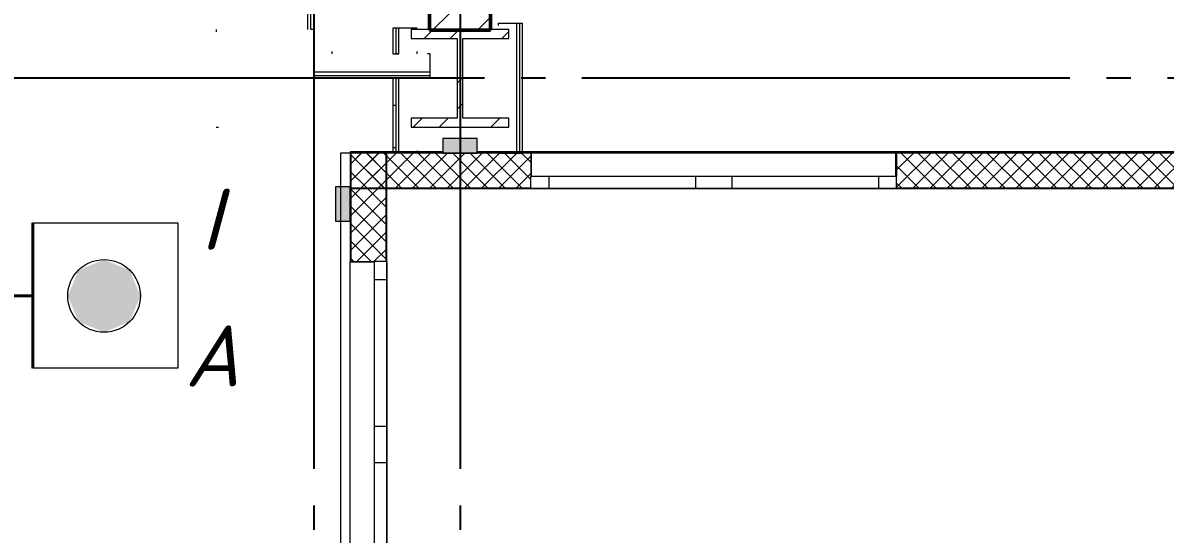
# Model space of a CAD drawing. Header units: millimetres. Extents: x 0 to 1286, y 0 to 420.
# Drawn here: x 503.26 to 550.1, y 140.92 to 161.86 of the extents above; entities that cross this region are included whole.
import ezdxf

# ---------------------------------------------------------------- set-up
doc = ezdxf.new("R2010")
doc.units = ezdxf.units.MM
for name, pattern in [('JIS_02_2.0', [3, 2, -1]), ('ГОСТ 2.303 5', [24, 20, -1.5, 1, -1.5]), ('СПКБ-0000-000-АР#002$0$Achse', [2300, 0, -800, 1500, 0])]:
    doc.linetypes.add(name, pattern=pattern)
for name, color, linetype in [('Viewport2ForCustomObjects_0', 7, 'Continuous'), ('СПКБ-0000-000-АР#002$0$Колонны новые', 7, 'Continuous'), ('СПКБ-0000-000-АР#002$0$Колонны существующие', 7, 'Continuous'), ('СПКБ-0000-000-АР#002$0$Окна ArchiCAD', 7, 'Continuous'), ('СПКБ-0000-000-АР#002$0$Перекрытие новые', 7, 'Continuous'), ('СПКБ-0000-000-АР#002$0$Стены', 7, 'Continuous'), ('СПКБ-0000-000-АР#002$0$Фахверк', 7, 'Continuous'), ('Строительные оси', 7, 'Continuous'), ('ЭО_АВАРИЙНОЕ ОСВЕЩЕНИЕ', 7, 'Continuous')]:
    doc.layers.add(name, color=color, linetype=linetype)
for name, color, linetype, lineweight, true_color in [('СПКБ-0000-000-АР#002$0$Колонны новые_Ном._пера__108', 7, 'Continuous', 13, 0xfd8379), ('СПКБ-0000-000-АР#002$0$Окна ArchiCAD_Ном._пера__68', 7, 'Continuous', 20, 0xfd4435), ('СПКБ-0000-000-АР#002$0$Перекрытие новые_Ном._пера__161', 7, 'Continuous', 13, 0xe11606), ('СПКБ-0000-000-АР#002$0$Стены_Ном._пера__58', 7, 'Continuous', 50, 0xdf0000), ('СПКБ-0000-000-АР#002$0$Стены_Ном._пера__68', 7, 'Continuous', 20, 0xfd4435), ('СПКБ-0000-000-АР#002$0$Фахверк_Ном._пера__102', 7, 'Continuous', 13, 0xcccccc)]:
    doc.layers.add(name, color=color, linetype=linetype, lineweight=lineweight, true_color=true_color)
for name, color, linetype, lineweight in [('СПКБ-0000-000-АР#002$0$Колонны новые_Ном._пера__20', 1, 'Continuous', 20), ('СПКБ-0000-000-АР#002$0$Колонны существующие_Ном._пера__2', 8, 'Continuous', 15), ('СПКБ-0000-000-АР#002$0$Окна ArchiCAD_Ном._пера__6', 5, 'Continuous', 9), ('СПКБ-0000-000-АР#002$0$Стены_Ном._пера__1', 7, 'Continuous', 13), ('СПКБ-0000-000-АР#002$0$Стены_Ном._пера__20', 1, 'Continuous', 20), ('СПКБ-0000-000-АР#002$0$Фахверк_Ном._пера__1', 7, 'Continuous', 13)]:
    doc.layers.add(name, color=color, linetype=linetype, lineweight=lineweight)
doc.styles.add('2.5', font='isocpeui.ttf')
pattern_1 = [(45, (0, 0), (-35.35534, 35.35534), []), (135, (0, 0), (35.35534, 35.35534), [])]
pattern_2 = [(0, (0, 0), (0, 173.2051), [0, -100]), (0, (50, 86.6), (0, 173.2051), [0, -100])]

# ---------------------------------------------------------------- blocks, each defined once
blk = doc.blocks.new('*E728')
at = {"layer": 'Строительные оси', "color": 3, "linetype": 'ГОСТ 2.303 5', "lineweight": 25}
for p, q in [((177.431, 258.857), (177.431, -45.143)), ((183.431, 258.857), (183.431, -45.143)), ((280.431, 38.857), (-283.569, 38.857))]:
    blk.add_line(p, q, dxfattribs=at)
at = {"layer": 'ЭО_АВАРИЙНОЕ ОСВЕЩЕНИЕ', "color": 1, "lineweight": 40}
blk.add_line((165.911, 26.985), (165.911, 32.935), dxfattribs=at)
at = {"layer": 'ЭО_АВАРИЙНОЕ ОСВЕЩЕНИЕ', "color": 7, "lineweight": 0}
for p, q in [((165.911, 32.935), (171.861, 32.935)), ((171.861, 32.935), (171.861, 26.985)), ((171.861, 26.985), (165.911, 26.985))]:
    blk.add_line(p, q, dxfattribs=at)
at = {"layer": 'ЭО_АВАРИЙНОЕ ОСВЕЩЕНИЕ', "color": 1, "linetype": 'JIS_02_2.0', "lineweight": 40}
blk.add_line((163.847, 29.943), (165.911, 29.943), dxfattribs=at)
at = {"layer": 'ЭО_АВАРИЙНОЕ ОСВЕЩЕНИЕ', "color": 7, "lineweight": 0}
blk.add_circle((168.836, 29.943), 1.488, dxfattribs=at)
at = {"layer": 'ЭО_АВАРИЙНОЕ ОСВЕЩЕНИЕ', "color": 1, "lineweight": 0}
for points in [[(168.836, 31.43), (167.784, 30.995), (169.888, 30.995)], [(167.784, 30.995), (167.349, 29.943), (170.324, 29.943)], [(167.784, 30.995), (169.888, 30.995), (170.324, 29.943)], [(167.349, 29.943), (167.784, 28.891), (169.888, 28.891)], [(167.349, 29.943), (170.324, 29.943), (169.888, 28.891)], [(167.784, 28.891), (169.888, 28.891), (168.836, 28.455)]]:
    blk.add_solid(points, dxfattribs=at)
blk = doc.blocks.new('СПКБ-0000-000-АР#002$0$Перекрытие_1', base_point=(-24406.7, -2530.4))
at = {"layer": 'СПКБ-0000-000-АР#002$0$Перекрытие новые_Ном._пера__161', "color": 12, "linetype": 'Continuous', "lineweight": 13, "true_color": 0xe11606, "flags": 128}
blk.add_lwpolyline([(-17956.9, 25286.1), (17852.7, 25286.1), (17852.7, 19190.9), (22461.7, 19187.9), (22461.7, 18552.9), (22461.7, 17602.9), (22461.7, 15678), (25022.7, 15678), (25022.7, 12764.4), (19954.3, 12763.6), (19944.2, 10016.9), (25022.7, 10016.9), (25022.7, 7088.9), (22461.7, 7088.9), (22461.7, 5117.1), (22461.7, 4167.1), (22461.7, 3579), (17852.7, 3579), (17852.7, -2530.3), (5844.3, -2530.3)], dxfattribs=at)
blk = doc.blocks.new('СПКБ-0000-000-АР#002$0$Двустворчатое Окно 19')
at = {"layer": 'СПКБ-0000-000-АР#002$0$Окна ArchiCAD_Ном._пера__6', "color": 5, "linetype": 'Continuous', "lineweight": 9}
for p, q in [((-747, 100), (747, 100)), ((-750, 0), (-675, 0)), ((-675, 0), (-675, -50)), ((-675, 0), (-75, 0)), ((-75, -50), (-75, 0)), ((-75, 0), (0, 0)), ((0, 0), (75, 0)), ((75, 0), (75, -50)), ((75, 0), (675, 0)), ((675, -50), (675, 0)), ((675, 0), (750, 0)), ((-750, -50), (750, -50)), ((-675, -50), (-750, -50)), ((-75, -50), (-675, -50)), ((0, -50), (-75, -50)), ((75, -50), (0, -50)), ((675, -50), (75, -50)), ((750, -50), (675, -50))]:
    blk.add_line(p, q, dxfattribs=at)
at = {"layer": 'СПКБ-0000-000-АР#002$0$Окна ArchiCAD_Ном._пера__68', "color": 20, "linetype": 'Continuous', "lineweight": 20, "true_color": 0xfd4435}
for p, q in [((-750, -47), (-750, 0)), ((750, -47), (750, 0)), ((-750, -50), (-750, -47)), ((750, -50), (750, -47))]:
    blk.add_line(p, q, dxfattribs=at)
blk = doc.blocks.new('СПКБ-0000-000-АР#002$0$Стена_4', base_point=(17892.9, 3584))
at = {"layer": 'СПКБ-0000-000-АР#002$0$Стены_Ном._пера__68', "linetype": 'Continuous', "lineweight": 20, "true_color": 0xfd4435}
for points in [[(18273.1, 3584), (17892.9, 3584), (17892.9, 3581), (18273.1, 3581)], [(18633.1, 3584), (18413.1, 3584), (18413.1, 3581), (18633.1, 3581)], [(18636.1, 3584), (18633.1, 3584), (18633.1, 3581), (18633.1, 3484), (18636.1, 3484)], [(20133.1, 3584), (20130.1, 3584), (20130.1, 3484), (20133.1, 3484), (20133.1, 3581)], [(24603.1, 3584), (20133.1, 3584), (20133.1, 3581), (24603.1, 3581)], [(17892.9, 3434), (18273.1, 3434), (18273.1, 3437), (17892.9, 3437)], [(18273.1, 3434), (18413.1, 3434), (18413.1, 3437), (18273.1, 3437)], [(18413.1, 3434), (18633.1, 3434), (18633.1, 3437), (18413.1, 3437)], [(24603.1, 3437), (20133.1, 3437), (20133.1, 3434), (24603.1, 3434)]]:
    blk.add_hatch(color=20, dxfattribs=at).paths.add_polyline_path(points)
h = blk.add_hatch(dxfattribs=at)
h.set_pattern_fill('СЕТКА_5X5_ДИАГОНАЛЬНАЯ', color=20, style=0, pattern_type=2)
h.set_pattern_definition(pattern_1)
h.paths.add_polyline_path([(18273.1, 3581), (17892.9, 3581), (17892.9, 3437), (18273.1, 3437)])
h = blk.add_hatch(dxfattribs=at)
h.set_pattern_fill('СЕТКА_5X5_ДИАГОНАЛЬНАЯ', color=20, style=0, pattern_type=2)
h.set_pattern_definition(pattern_1)
h.paths.add_polyline_path([(18273.1, 3437), (18413.1, 3437), (18413.1, 3578.7), (18273.1, 3578.7)])
h = blk.add_hatch(dxfattribs=at)
h.set_pattern_fill('СЕТКА_5X5_ДИАГОНАЛЬНАЯ', color=20, style=0, pattern_type=2)
h.set_pattern_definition(pattern_1)
h.paths.add_polyline_path([(18413.1, 3437), (18633.1, 3437), (18633.1, 3484), (18633.1, 3581), (18413.1, 3581)])
h = blk.add_hatch(dxfattribs=at)
h.set_pattern_fill('СЕТКА_5X5_ДИАГОНАЛЬНАЯ', color=20, style=0, pattern_type=2)
h.set_pattern_definition(pattern_1)
h.paths.add_polyline_path([(20133.1, 3581), (20133.1, 3484), (20133.1, 3437), (24603.1, 3437), (24603.1, 3581)])
at = {"layer": 'СПКБ-0000-000-АР#002$0$Стены_Ном._пера__68', "color": 20, "linetype": 'Continuous', "lineweight": 20, "true_color": 0xfd4435}
for p, q in [((18273.1, 3581), (17892.9, 3581)), ((18633.1, 3581), (18413.1, 3581)), ((18633.1, 3584), (18636.1, 3584)), ((18633.1, 3581), (18633.1, 3484)), ((18636.1, 3484), (18636.1, 3584)), ((20130.1, 3484), (20130.1, 3584)), ((20133.1, 3584), (20130.1, 3584)), ((24603.1, 3581), (20133.1, 3581)), ((20133.1, 3581), (20133.1, 3484)), ((18633.1, 3484), (18636.1, 3484)), ((18633.1, 3437), (18633.1, 3484)), ((20133.1, 3484), (20130.1, 3484)), ((20133.1, 3437), (20133.1, 3484)), ((17892.9, 3437), (18273.1, 3437)), ((18273.1, 3437), (18413.1, 3437)), ((18413.1, 3437), (18633.1, 3437)), ((18633.1, 3434), (18633.1, 3437)), ((20133.1, 3437), (24603.1, 3437)), ((20133.1, 3434), (20133.1, 3437))]:
    blk.add_line(p, q, dxfattribs=at)
at = {"layer": 'СПКБ-0000-000-АР#002$0$Стены_Ном._пера__68', "color": 20, "linetype": 'Continuous', "lineweight": 20, "true_color": 0xfd4435, "flags": 128}
for points in [[(18273.1, 3584), (17892.9, 3584)], [(17892.9, 3584), (17892.9, 3434)], [(18633.1, 3584), (18413.1, 3584)], [(24603.1, 3584), (20133.1, 3584)], [(17892.9, 3434), (18633.1, 3434)], [(20133.1, 3434), (25172.7, 3434)]]:
    blk.add_lwpolyline(points, dxfattribs=at)
at = {"layer": 'СПКБ-0000-000-АР#002$0$Окна ArchiCAD', "color": 5, "linetype": 'Continuous', "lineweight": 9, "xscale": -1, "zscale": 1000}
blk.add_blockref('СПКБ-0000-000-АР#002$0$Двустворчатое Окно 19', (19383.1, 3484), dxfattribs=at)
blk = doc.blocks.new('СПКБ-0000-000-АР#002$0$Стена_6', base_point=(17892.7, -2534.3))
at = {"layer": 'СПКБ-0000-000-АР#002$0$Стены_Ном._пера__68', "linetype": 'Continuous', "lineweight": 20, "true_color": 0xfd4435}
for points in [[(17892.7, 3584), (17892.7, 3440.7), (17895.7, 3440.7), (17895.7, 3584)], [(18042.7, 3440.7), (18042.7, 3584), (18039.7, 3584), (18039.7, 3440.7)], [(17895.7, 3440.7), (17892.9, 3440.7), (17892.9, 3300.7), (17895.7, 3300.7)], [(18042.7, 3300.7), (18042.7, 3440.7), (18039.7, 3440.7), (18039.7, 3300.7)], [(17892.7, 3300.7), (17892.7, 3135.7), (17895.7, 3135.7), (17895.7, 3300.7)], [(18042.7, 3300.7), (18039.7, 3300.7), (18039.7, 3135.7), (18042.7, 3135.7)], [(17892.7, 3132.7), (17992.7, 3132.7), (17992.7, 3135.7), (17895.7, 3135.7), (17892.7, 3135.7)]]:
    blk.add_hatch(color=20, dxfattribs=at).paths.add_polyline_path(points)
h = blk.add_hatch(dxfattribs=at)
h.set_pattern_fill('СЕТКА_5X5_ДИАГОНАЛЬНАЯ', color=20, style=0, pattern_type=2)
h.set_pattern_definition(pattern_1)
h.paths.add_polyline_path([(17895.7, 3584), (17895.7, 3440.7), (18039.7, 3440.7), (18039.7, 3584)])
h = blk.add_hatch(dxfattribs=at)
h.set_pattern_fill('СЕТКА_5X5_ДИАГОНАЛЬНАЯ', color=20, style=0, pattern_type=2)
h.set_pattern_definition(pattern_1)
h.paths.add_polyline_path([(18039.7, 3300.7), (18039.7, 3440.7), (17895.7, 3440.7), (17895.7, 3300.7)])
h = blk.add_hatch(dxfattribs=at)
h.set_pattern_fill('СЕТКА_5X5_ДИАГОНАЛЬНАЯ', color=20, style=0, pattern_type=2)
h.set_pattern_definition(pattern_1)
h.paths.add_polyline_path([(17895.7, 3300.7), (17895.7, 3135.7), (17992.7, 3135.7), (18039.7, 3135.7), (18039.7, 3300.7)])
at = {"layer": 'СПКБ-0000-000-АР#002$0$Стены_Ном._пера__68', "color": 20, "linetype": 'Continuous', "lineweight": 20, "true_color": 0xfd4435}
for p, q in [((17895.7, 3584), (17895.7, 3440.7)), ((18039.7, 3440.7), (18039.7, 3584)), ((17895.7, 3440.7), (17895.7, 3300.7)), ((18039.7, 3300.7), (18039.7, 3440.7)), ((17895.7, 3300.7), (17895.7, 3135.7)), ((18039.7, 3135.7), (18039.7, 3300.7)), ((17892.7, 3135.7), (17892.7, 3132.7)), ((17992.7, 3132.7), (17892.7, 3132.7)), ((17895.7, 3135.7), (17992.7, 3135.7)), ((17992.7, 3135.7), (17992.7, 3132.7)), ((18039.7, 3135.7), (17992.7, 3135.7)), ((18042.7, 3135.7), (18039.7, 3135.7))]:
    blk.add_line(p, q, dxfattribs=at)
at = {"layer": 'СПКБ-0000-000-АР#002$0$Стены_Ном._пера__68', "color": 20, "linetype": 'Continuous', "lineweight": 20, "true_color": 0xfd4435, "flags": 128}
for points in [[(18042.7, 3584), (17892.7, 3584)], [(17892.7, 3584), (17892.7, 3440.7)], [(18042.7, 3135.7), (18042.7, 3584)], [(17892.7, 3300.7), (17892.7, 3135.7)]]:
    blk.add_lwpolyline(points, dxfattribs=at)
at = {"layer": 'СПКБ-0000-000-АР#002$0$Окна ArchiCAD', "color": 5, "linetype": 'Continuous', "lineweight": 9, "zscale": 1000, "rotation": 90}
blk.add_blockref('СПКБ-0000-000-АР#002$0$Двустворчатое Окно 19', (17992.7, 2385.7), dxfattribs=at)
blk = doc.blocks.new('СПКБ-0000-000-АР#002$0$Стена_16', base_point=(18343.1, 18680.7))
at = {"layer": 'СПКБ-0000-000-АР#002$0$Стены_Ном._пера__20', "linetype": 'Continuous', "lineweight": 20}
h = blk.add_hatch(dxfattribs=at)
h.set_pattern_fill('КИРПИЧ_ОБЫКНОВЕННЫЙ', color=1, style=0, pattern_type=2)
h.set_pattern_definition([(45, (0, 0), (-91.9239, 91.9239), [])])
h.paths.add_polyline_path([(18218.1, 4083.3), (18468.1, 4083.3), (18468.1, 7685.4), (18353.1, 7685.4), (18218.1, 7685.4)])
at = {"layer": 'СПКБ-0000-000-АР#002$0$Стены_Ном._пера__58', "color": 12, "linetype": 'Continuous', "lineweight": 50, "true_color": 0xdf0000, "flags": 128}
for points in [[(18218.1, 7685.4), (18218.1, 4083.3)], [(18468.1, 4083.3), (18468.1, 7685.4)], [(18218.1, 4083.3), (18468.1, 4083.3)]]:
    blk.add_lwpolyline(points, dxfattribs=at)
blk = doc.blocks.new('СПКБ-0000-000-АР#002$0$Стена_155', base_point=(18499.8, 3579))
at = {"layer": 'СПКБ-0000-000-АР#002$0$Стены_Ном._пера__20', "linetype": 'Continuous', "lineweight": 20}
h = blk.add_hatch(dxfattribs=at)
h.set_pattern_fill('ШТУКАТУРКА', color=1, style=0, pattern_type=2)
h.set_pattern_definition(pattern_2)
h.paths.add_polyline_path([(18574.8, 4111.8), (18574.8, 3579), (18587.8, 3579), (18587.8, 4111.8)])
h = blk.add_hatch(dxfattribs=at)
h.set_pattern_fill('ШТУКАТУРКА', color=1, style=0, pattern_type=2)
h.set_pattern_definition(pattern_2)
h.paths.add_polyline_path([(18599.8, 3579), (18599.8, 4111.8), (18587.8, 4111.8), (18587.8, 3579)])
at = {"layer": 'СПКБ-0000-000-АР#002$0$Стены_Ном._пера__1', "color": 7, "linetype": 'Continuous', "lineweight": 13, "flags": 128}
for points in [[(18499.8, 4111.8), (18574.8, 4111.8)], [(18499.8, 3579), (18574.8, 3579)]]:
    blk.add_lwpolyline(points, dxfattribs=at)
at = {"layer": 'СПКБ-0000-000-АР#002$0$Стены_Ном._пера__1', "color": 7, "linetype": 'СПКБ-0000-000-АР#002$0$Achse', "lineweight": 13, "flags": 128}
blk.add_lwpolyline([(18499.8, 4111.8), (18499.8, 3579)], dxfattribs=at)
at = {"layer": 'СПКБ-0000-000-АР#002$0$Стены_Ном._пера__20', "color": 1, "linetype": 'Continuous', "lineweight": 20, "flags": 128}
for points in [[(18574.8, 4111.8), (18587.8, 4111.8)], [(18587.8, 4111.8), (18599.8, 4111.8)], [(18599.8, 3579), (18599.8, 4111.8)], [(18574.8, 3579), (18587.8, 3579)], [(18587.8, 3579), (18599.8, 3579)]]:
    blk.add_lwpolyline(points, dxfattribs=at)
at = {"layer": 'СПКБ-0000-000-АР#002$0$Стены_Ном._пера__68', "color": 20, "linetype": 'Continuous', "lineweight": 20, "true_color": 0xfd4435}
for p, q in [((18574.8, 4111.8), (18574.8, 3579)), ((18587.8, 3579), (18587.8, 4111.8))]:
    blk.add_line(p, q, dxfattribs=at)
blk = doc.blocks.new('СПКБ-0000-000-АР#002$0$Стена_228', base_point=(18167.7, 3579))
at = {"layer": 'СПКБ-0000-000-АР#002$0$Стены_Ном._пера__20', "linetype": 'Continuous', "lineweight": 20}
h = blk.add_hatch(dxfattribs=at)
h.set_pattern_fill('ШТУКАТУРКА', color=1, style=0, pattern_type=2)
h.set_pattern_definition(pattern_2)
h.paths.add_polyline_path([(18067.7, 4090.6), (18067.7, 3985.7), (18079.7, 3985.7), (18079.7, 4090.6)])
h = blk.add_hatch(dxfattribs=at)
h.set_pattern_fill('ШТУКАТУРКА', color=1, style=0, pattern_type=2)
h.set_pattern_definition(pattern_2)
h.paths.add_polyline_path([(18092.7, 3985.7), (18092.7, 4090.6), (18079.7, 4090.6), (18079.7, 3985.7)])
h = blk.add_hatch(dxfattribs=at)
h.set_pattern_fill('ШТУКАТУРКА', color=1, style=0, pattern_type=2)
h.set_pattern_definition(pattern_2)
h.paths.add_polyline_path([(18067.7, 3885.7), (18067.7, 3579), (18079.7, 3579), (18079.7, 3885.7)])
h = blk.add_hatch(dxfattribs=at)
h.set_pattern_fill('ШТУКАТУРКА', color=1, style=0, pattern_type=2)
h.set_pattern_definition(pattern_2)
h.paths.add_polyline_path([(18092.7, 3579), (18092.7, 3885.7), (18079.7, 3885.7), (18079.7, 3579)])
at = {"layer": 'СПКБ-0000-000-АР#002$0$Стены_Ном._пера__1', "color": 7, "linetype": 'Continuous', "lineweight": 13}
blk.add_line((18167.7, 3885.7), (18092.7, 3885.7), dxfattribs=at)
at = {"layer": 'СПКБ-0000-000-АР#002$0$Стены_Ном._пера__1', "color": 7, "linetype": 'Continuous', "lineweight": 13, "flags": 128}
for points in [[(18167.7, 4090.6), (18092.7, 4090.6)], [(18167.7, 3579), (18092.7, 3579)]]:
    blk.add_lwpolyline(points, dxfattribs=at)
at = {"layer": 'СПКБ-0000-000-АР#002$0$Стены_Ном._пера__1', "color": 7, "linetype": 'СПКБ-0000-000-АР#002$0$Achse', "lineweight": 13, "flags": 128}
for points in [[(18167.7, 3985.7), (18167.7, 4090.6)], [(18167.7, 3579), (18167.7, 3885.7)]]:
    blk.add_lwpolyline(points, dxfattribs=at)
at = {"layer": 'СПКБ-0000-000-АР#002$0$Стены_Ном._пера__20', "color": 1, "linetype": 'Continuous', "lineweight": 20}
for p, q in [((18067.7, 3985.7), (18079.7, 3985.7)), ((18079.7, 3985.7), (18092.7, 3985.7))]:
    blk.add_line(p, q, dxfattribs=at)
at = {"layer": 'СПКБ-0000-000-АР#002$0$Стены_Ном._пера__20', "color": 1, "linetype": 'Continuous', "lineweight": 20, "flags": 128}
for points in [[(18079.7, 4090.6), (18067.7, 4090.6)], [(18067.7, 4090.6), (18067.7, 3985.7)], [(18092.7, 4090.6), (18079.7, 4090.6)], [(18067.7, 3885.7), (18067.7, 3579)], [(18079.7, 3579), (18067.7, 3579)], [(18092.7, 3579), (18079.7, 3579)]]:
    blk.add_lwpolyline(points, dxfattribs=at)
at = {"layer": 'СПКБ-0000-000-АР#002$0$Стены_Ном._пера__68', "color": 20, "linetype": 'Continuous', "lineweight": 20, "true_color": 0xfd4435}
for p, q in [((18079.7, 4090.6), (18079.7, 3985.7)), ((18092.7, 3985.7), (18092.7, 4090.6)), ((18079.7, 3885.7), (18079.7, 3579)), ((18092.7, 3579), (18092.7, 3885.7))]:
    blk.add_line(p, q, dxfattribs=at)
blk = doc.blocks.new('СПКБ-0000-000-АР#002$0$Стена_259', base_point=(17818.1, 3985.7))
at = {"layer": 'СПКБ-0000-000-АР#002$0$Стены_Ном._пера__20', "linetype": 'Continuous', "lineweight": 20}
h = blk.add_hatch(dxfattribs=at)
h.set_pattern_fill('ШТУКАТУРКА', color=1, style=0, pattern_type=2)
h.set_pattern_definition(pattern_2)
h.paths.add_polyline_path([(17718.1, 6285.7), (17718.1, 4085.7), (17730.1, 4085.7), (17730.1, 6297.7)])
h = blk.add_hatch(dxfattribs=at)
h.set_pattern_fill('ШТУКАТУРКА', color=1, style=0, pattern_type=2)
h.set_pattern_definition(pattern_2)
h.paths.add_polyline_path([(17743.1, 4085.7), (17743.1, 6310.7), (17730.1, 6297.7), (17730.1, 4085.7)])
at = {"layer": 'СПКБ-0000-000-АР#002$0$Стены_Ном._пера__1', "color": 7, "linetype": 'СПКБ-0000-000-АР#002$0$Achse', "lineweight": 13, "flags": 128}
blk.add_lwpolyline([(17818.1, 3985.7), (17818.1, 6385.7)], dxfattribs=at)
at = {"layer": 'СПКБ-0000-000-АР#002$0$Стены_Ном._пера__20', "color": 1, "linetype": 'Continuous', "lineweight": 20, "flags": 128}
blk.add_lwpolyline([(17718.1, 6285.7), (17718.1, 4085.7)], dxfattribs=at)
at = {"layer": 'СПКБ-0000-000-АР#002$0$Стены_Ном._пера__68', "color": 20, "linetype": 'Continuous', "lineweight": 20, "true_color": 0xfd4435}
for p, q in [((17730.1, 6297.7), (17730.1, 4085.7)), ((17743.1, 4085.7), (17743.1, 6310.7)), ((17743.1, 4085.7), (17743.1, 3910.7))]:
    blk.add_line(p, q, dxfattribs=at)
blk = doc.blocks.new('СПКБ-0000-000-АР#002$0$Стена_260', base_point=(18219.2, 3985.7))
at = {"layer": 'СПКБ-0000-000-АР#002$0$Стены_Ном._пера__20', "linetype": 'Continuous', "lineweight": 20}
h = blk.add_hatch(dxfattribs=at)
h.set_pattern_fill('ШТУКАТУРКА', color=1, style=0, pattern_type=2)
h.set_pattern_definition(pattern_2)
h.paths.add_polyline_path([(17818.1, 3910.7), (17743.1, 3910.7), (17743.1, 3897.7), (17818.1, 3897.7)])
h = blk.add_hatch(dxfattribs=at)
h.set_pattern_fill('ШТУКАТУРКА', color=1, style=0, pattern_type=2)
h.set_pattern_definition(pattern_2)
h.paths.add_polyline_path([(17818.1, 3897.7), (17743.1, 3897.7), (17743.1, 3885.7), (17818.1, 3885.7)])
h = blk.add_hatch(dxfattribs=at)
h.set_pattern_fill('ШТУКАТУРКА', color=1, style=0, pattern_type=2)
h.set_pattern_definition(pattern_2)
h.paths.add_polyline_path([(18219.2, 3910.7), (17818.1, 3910.7), (17818.1, 3897.7), (18219.2, 3897.7)])
h = blk.add_hatch(dxfattribs=at)
h.set_pattern_fill('ШТУКАТУРКА', color=1, style=0, pattern_type=2)
h.set_pattern_definition(pattern_2)
h.paths.add_polyline_path([(17818.1, 3885.7), (18219.2, 3885.7), (18219.2, 3897.7), (17818.1, 3897.7)])
at = {"layer": 'СПКБ-0000-000-АР#002$0$Стены_Ном._пера__1', "color": 7, "linetype": 'СПКБ-0000-000-АР#002$0$Achse', "lineweight": 13, "flags": 128}
for points in [[(18092.7, 3985.7), (17818.1, 3985.7)], [(18219.2, 3985.7), (18167.7, 3985.7)]]:
    blk.add_lwpolyline(points, dxfattribs=at)
at = {"layer": 'СПКБ-0000-000-АР#002$0$Стены_Ном._пера__1', "color": 7, "linetype": 'Continuous', "lineweight": 13, "flags": 128}
blk.add_lwpolyline([(18219.2, 3985.7), (18219.2, 3910.7)], dxfattribs=at)
at = {"layer": 'СПКБ-0000-000-АР#002$0$Стены_Ном._пера__20', "color": 1, "linetype": 'Continuous', "lineweight": 20, "flags": 128}
for points in [[(18219.2, 3910.7), (18219.2, 3897.7)], [(18219.2, 3897.7), (18219.2, 3885.7)], [(17743.1, 3885.7), (18067.7, 3885.7)], [(18092.7, 3885.7), (18219.2, 3885.7)]]:
    blk.add_lwpolyline(points, dxfattribs=at)
at = {"layer": 'СПКБ-0000-000-АР#002$0$Стены_Ном._пера__68', "color": 20, "linetype": 'Continuous', "lineweight": 20, "true_color": 0xfd4435}
for p, q in [((17818.1, 3910.7), (17743.1, 3910.7)), ((17743.1, 3897.7), (17818.1, 3897.7)), ((18219.2, 3910.7), (17818.1, 3910.7)), ((17818.1, 3897.7), (18219.2, 3897.7))]:
    blk.add_line(p, q, dxfattribs=at)
blk = doc.blocks.new('СПКБ-0000-000-АР#002$0$Колонна_22', base_point=(17543.1, 3885.7))
at = {"layer": 'СПКБ-0000-000-АР#002$0$Колонны существующие_Ном._пера__2', "color": 8, "linetype": 'СПКБ-0000-000-АР#002$0$Achse', "lineweight": 15}
for p, q in [((17743.1, 4085.7), (17343.1, 4085.7)), ((17343.1, 4085.7), (17343.1, 3685.7)), ((17743.1, 3685.7), (17743.1, 3910.7)), ((17343.1, 3685.7), (17743.1, 3685.7))]:
    blk.add_line(p, q, dxfattribs=at)
blk = doc.blocks.new('СПКБ-0000-000-АР#002$0$Колонна_104', base_point=(18343.1, 3885.7))
at = {"layer": 'СПКБ-0000-000-АР#002$0$Колонны новые_Ном._пера__108', "linetype": 'Continuous', "lineweight": 13, "true_color": 0xfd8379}
h = blk.add_hatch(dxfattribs=at)
h.set_pattern_fill('СТАЛЬ', color=11, style=0, pattern_type=2)
h.set_pattern_definition([(45, (0, 0), (-159.099, 159.099), []), (45, (-53.03, 53.03), (-159.099, 159.099), [])])
h.paths.add_polyline_path([(18143.1, 3685.7), (18543.1, 3685.7), (18543.1, 3722.4), (18354.8, 3722.4), (18354.8, 4049.1), (18543.1, 4049.1), (18543.1, 4085.7), (18143.1, 4085.7), (18143.1, 4049.1), (18331.4, 4049.1), (18331.4, 3722.4), (18143.1, 3722.4)])
at = {"layer": 'СПКБ-0000-000-АР#002$0$Колонны новые_Ном._пера__20', "color": 1, "linetype": 'Continuous', "lineweight": 20}
for p, q in [((18543.1, 4085.7), (18143.1, 4085.7)), ((18143.1, 4085.7), (18143.1, 4049.1)), ((18543.1, 4049.1), (18543.1, 4085.7)), ((18143.1, 4049.1), (18331.4, 4049.1)), ((18331.4, 4049.1), (18331.4, 3722.4)), ((18354.8, 3722.4), (18354.8, 4049.1)), ((18354.8, 4049.1), (18543.1, 4049.1)), ((18331.4, 3722.4), (18143.1, 3722.4)), ((18143.1, 3722.4), (18143.1, 3685.7)), ((18543.1, 3722.4), (18354.8, 3722.4)), ((18543.1, 3685.7), (18543.1, 3722.4)), ((18143.1, 3685.7), (18543.1, 3685.7))]:
    blk.add_line(p, q, dxfattribs=at)
blk = doc.blocks.new('СПКБ-0000-000-АР#002$0$Колонна_130', base_point=(17862.9, 3370.7))
at = {"layer": 'СПКБ-0000-000-АР#002$0$Фахверк_Ном._пера__102', "linetype": 'Continuous', "lineweight": 13, "true_color": 0xcccccc}
blk.add_hatch(color=254, dxfattribs=at).paths.add_polyline_path([(17892.9, 3300.7), (17892.9, 3440.7), (17832.9, 3440.7), (17832.9, 3300.7)])
at = {"layer": 'СПКБ-0000-000-АР#002$0$Фахверк_Ном._пера__1', "color": 7, "linetype": 'Continuous', "lineweight": 13, "flags": 128}
blk.add_lwpolyline([(17892.9, 3300.7), (17892.9, 3440.7), (17832.9, 3440.7), (17832.9, 3300.7)], close=True, dxfattribs=at)
blk = doc.blocks.new('СПКБ-0000-000-АР#002$0$Колонна_131', base_point=(18343.1, 3608.7))
at = {"layer": 'СПКБ-0000-000-АР#002$0$Фахверк_Ном._пера__102', "linetype": 'Continuous', "lineweight": 13, "true_color": 0xcccccc}
blk.add_hatch(color=254, dxfattribs=at).paths.add_polyline_path([(18273.1, 3578.7), (18413.1, 3578.7), (18413.1, 3638.7), (18273.1, 3638.7)])
at = {"layer": 'СПКБ-0000-000-АР#002$0$Фахверк_Ном._пера__1', "color": 7, "linetype": 'Continuous', "lineweight": 13, "flags": 128}
blk.add_lwpolyline([(18273.1, 3578.7), (18413.1, 3578.7), (18413.1, 3638.7), (18273.1, 3638.7)], close=True, dxfattribs=at)
blk = doc.blocks.new('*E727')
at = {"layer": 'СПКБ-0000-000-АР#002$0$Колонны новые', "color": 1, "lineweight": 20, "xscale": 0.01, "yscale": 0.01, "zscale": 0.01}
blk.add_blockref('СПКБ-0000-000-АР#002$0$Колонна_104', (459.75, 87.515), dxfattribs=at)
at = {"layer": 'СПКБ-0000-000-АР#002$0$Колонны существующие', "color": 8, "lineweight": 15, "xscale": 0.01, "yscale": 0.01, "zscale": 0.01}
blk.add_blockref('СПКБ-0000-000-АР#002$0$Колонна_22', (451.75, 87.515), dxfattribs=at)
at = {"layer": 'СПКБ-0000-000-АР#002$0$Перекрытие новые', "color": 12, "linetype": 'Continuous', "lineweight": 13, "true_color": 0xe11606, "xscale": 0.01, "yscale": 0.01, "zscale": 0.01}
blk.add_blockref('СПКБ-0000-000-АР#002$0$Перекрытие_1', (32.251, 23.353), dxfattribs=at)
at = {"layer": 'СПКБ-0000-000-АР#002$0$Стены', "color": 12, "lineweight": 50, "true_color": 0xdf0000, "xscale": 0.01, "yscale": 0.01, "zscale": 0.01}
for name, p in [('СПКБ-0000-000-АР#002$0$Стена_16', (459.75, 235.464)), ('СПКБ-0000-000-АР#002$0$Стена_259', (454.5, 88.515)), ('СПКБ-0000-000-АР#002$0$Стена_228', (457.996, 84.447)), ('СПКБ-0000-000-АР#002$0$Стена_155', (461.317, 84.447)), ('СПКБ-0000-000-АР#002$0$Стена_260', (458.51, 88.515))]:
    blk.add_blockref(name, p, dxfattribs=at)
at = {"layer": 'СПКБ-0000-000-АР#002$0$Стены', "color": 20, "lineweight": 20, "true_color": 0xfd4435, "xscale": 0.01, "yscale": 0.01, "zscale": 0.01}
for name, p in [('СПКБ-0000-000-АР#002$0$Стена_6', (455.245, 23.314)), ('СПКБ-0000-000-АР#002$0$Стена_4', (455.248, 84.497))]:
    blk.add_blockref(name, p, dxfattribs=at)
at = {"layer": 'СПКБ-0000-000-АР#002$0$Фахверк', "color": 7, "lineweight": 13, "xscale": 0.01, "yscale": 0.01, "zscale": 0.01}
for name, p in [('СПКБ-0000-000-АР#002$0$Колонна_131', (459.75, 84.745)), ('СПКБ-0000-000-АР#002$0$Колонна_130', (454.948, 82.365))]:
    blk.add_blockref(name, p, dxfattribs=at)

msp = doc.modelspace()

# ---------------------------------------------------------------- block references
msp.add_blockref('*E727', (61.438, 72.071))
at = {"layer": 'Viewport2ForCustomObjects_0'}
msp.add_blockref('*E728', (337.756, 120.729), dxfattribs=at)

# ---------------------------------------------------------------- texts
at = {"layer": 'ЭО_АВАРИЙНОЕ ОСВЕЩЕНИЕ', "insert": (510.968, 153.819), "char_height": 2.5, "attachment_point": 5, "style": '2.5'}
msp.add_mtext('I', dxfattribs=at)
at = {"layer": 'ЭО_АВАРИЙНОЕ ОСВЕЩЕНИЕ', "color": 1, "insert": (511.025, 148.213), "char_height": 2.5, "attachment_point": 5, "style": '2.5'}
msp.add_mtext('А', dxfattribs=at)

doc.saveas('drawing.dxf')
